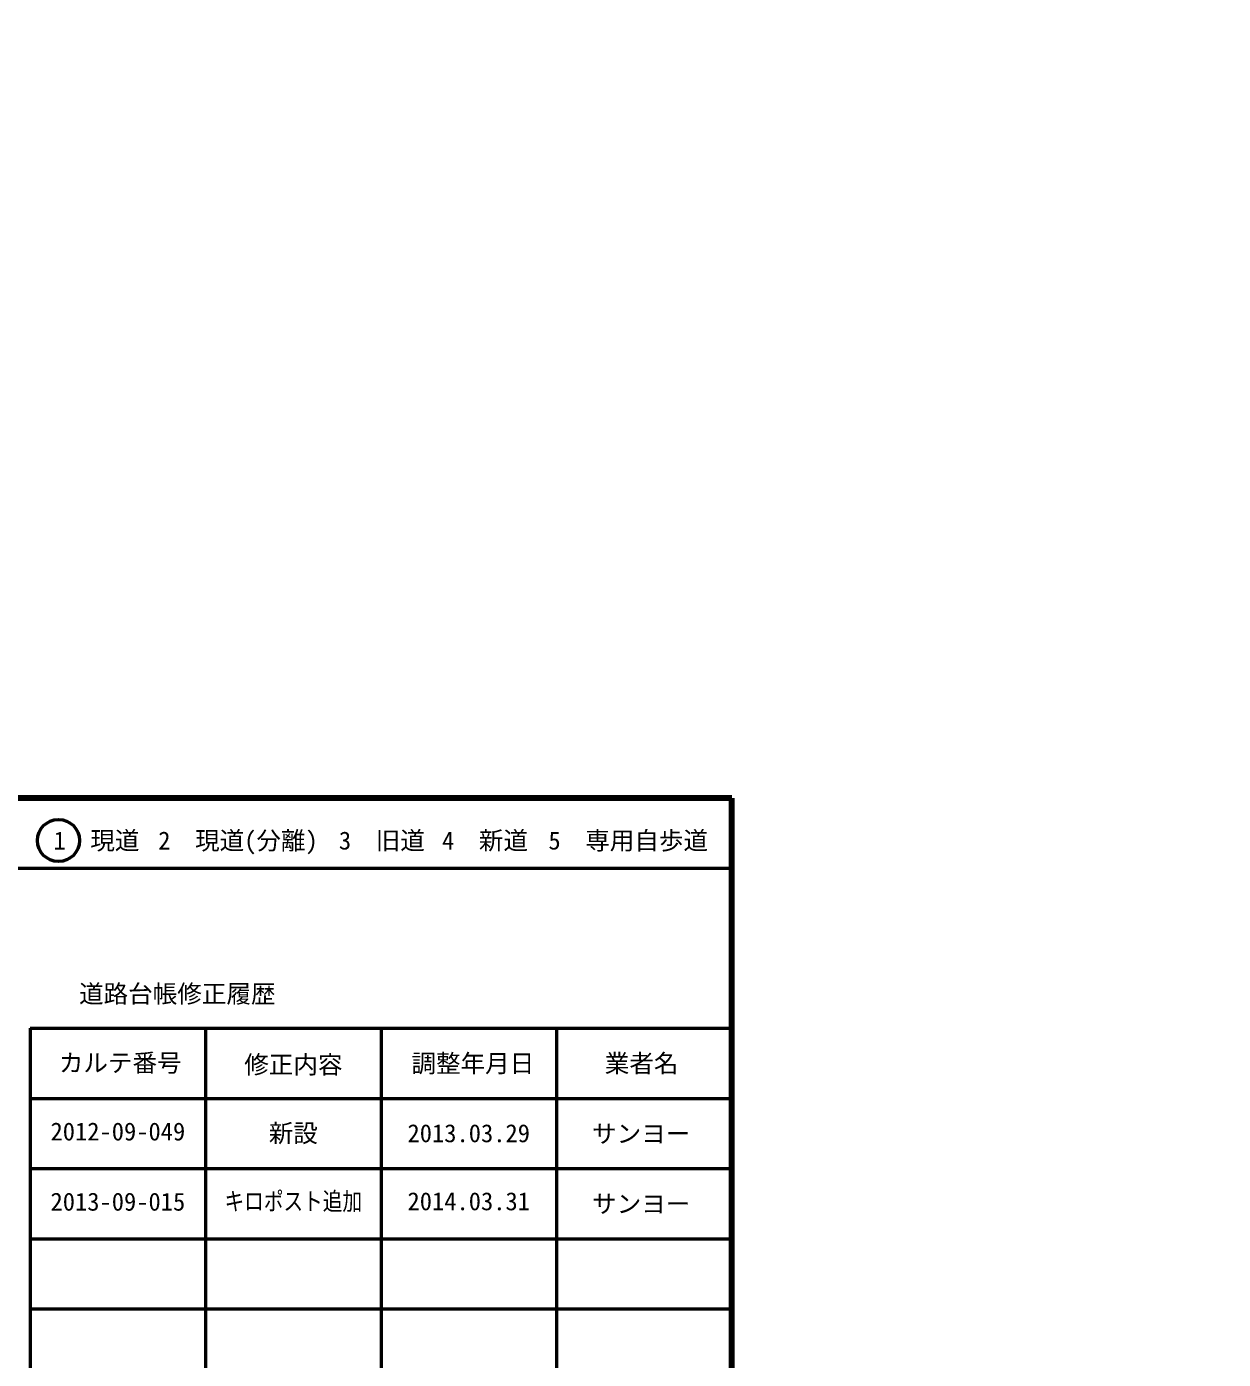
# Model space of a CAD drawing. Units: millimetres, scale not verified. Extents: x -2865935 to 4137865, y -6708483 to 4285906.
# Drawn here: x 579500 to 750038, y 300020 to 489944 of the extents above; entities that cross this region are included whole.
import ezdxf
from ezdxf.enums import TextEntityAlignment as Align

# ---------------------------------------------------------------- set-up
doc = ezdxf.new("R2010")
doc.units = ezdxf.units.MM
doc.header["$LTSCALE"] = 1000
for name, color, linetype, lineweight in [('M-STR-STRC', 7, 'Continuous', 25), ('M-TTL', 7, 'Continuous', 140), ('M-TTL-FRAM', 2, 'Continuous', 50), ('M-TTL-LINE', 7, 'Continuous', 50)]:
    doc.layers.add(name, color=color, linetype=linetype, lineweight=lineweight)
doc.layers.add('M-TTL-TXT', color=7, linetype='Continuous')
doc.styles.add('ＭＳ ゴシック', font='')
doc.styles.get('ＭＳ ゴシック').set_extended_font_data('MS Gothic')

msp = doc.modelspace()

# ---------------------------------------------------------------- linework, layer by layer
at = {"layer": 'M-STR-STRC'}
for centre, radius, start, end in [((314350, 2284006), 2001900, 273.29897, 273.29897), ((314350, 2284006), 2001900, 273.23663, 273.23663), ((314350, 2284006), 2001900, 273.25597, 273.25597), ((314350, 2284006), 2001900, 273.19369, 273.19369), ((314350, 2284006), 2001900, 273.13148, 273.13148), ((314350, 2284006), 2001900, 272.98804, 272.98804), ((314350, 2284006), 2001900, 272.86419, 272.86419), ((314350, 2284006), 2001900, 272.88339, 272.88339), ((314350, 2284006), 2001900, 272.82155, 272.82155), ((314350, 2284006), 2001900, 272.74063, 272.74063), ((314350, 2284006), 2001900, 272.75979, 272.75979), ((314350, 2284006), 2001900, 272.6981, 272.6981), ((314350, 2284006), 2001900, 272.63648, 272.63648), ((314350, 2284006), 2001900, 272.57494, 272.57494), ((314350, 2284006), 1998100, 273.31959, 273.31959), ((314350, 2284006), 1998100, 273.24254, 273.24254), ((314350, 2284006), 1998100, 273.20199, 273.20199), ((314350, 2284006), 1998100, 273.12494, 273.12494), ((314350, 2284006), 1998100, 273.14319, 273.14319), ((314350, 2284006), 1998100, 272.96679, 272.96679), ((314350, 2284006), 1998100, 272.90798, 272.90798), ((314350, 2284006), 1998100, 272.84918, 272.84918), ((314350, 2284006), 1998100, 272.65453, 272.65453), ((314350, 2284006), 1998100, 272.67278, 272.67278), ((314350, 2284006), 1998100, 272.59573, 272.59573), ((314350, 2284006), 1998100, 272.61398, 272.61398), ((314350, 2284006), 1998100, 272.53693, 272.53693), ((314350, 2284006), 1998100, 272.55518, 272.55518), ((314350, 2284006), 1998100, 272.47812, 272.47812), ((314350, 2284006), 1998100, 272.49637, 272.49637), ((314350, 2284006), 1998100, 272.41932, 272.41932), ((323879, 2284379), 1995597, 272.13117, 272.13117)]:
    msp.add_arc(centre, radius, start, end, dxfattribs=at)
at = {"layer": 'M-TTL', "color": 2}
for p, q in [((680000, 380000), (40000, 380000)), ((680000, 20000), (680000, 380000))]:
    msp.add_line(p, q, dxfattribs=at)
at = {"layer": 'M-TTL-FRAM'}
for q in [(580000, 287197), (680000, 347197)]:
    msp.add_line((580000, 347197), q, dxfattribs=at)
at = {"layer": 'M-TTL-LINE'}
for p, q in [((40000, 370000), (680000, 370000)), ((605000, 347197), (605000, 287197)), ((630000, 347197), (630000, 287197)), ((655000, 347197), (655000, 287197)), ((580000, 337197), (680000, 337197)), ((580000, 327197), (680000, 327197)), ((580000, 317197), (680000, 317197)), ((580000, 307197), (680000, 307197))]:
    msp.add_line(p, q, dxfattribs=at)
msp.add_circle((584031, 373958), 3000, dxfattribs=at)

# ---------------------------------------------------------------- texts
at = {"layer": 'M-TTL-TXT', "style": 'ＭＳ ゴシック'}
for s, p in [('1\u3000現道', (589448, 373958)), ('2\u3000現道(分離)', (609619, 373958)), ('3\u3000旧道', (630121, 373958)), ('4\u3000新道', (644824, 373958)), ('5\u3000専用自歩道', (665228, 373958)), ('道路台帳修正履歴', (600968, 352113)), ('カルテ番号', (592839, 342277)), ('調整年月日', (643089, 342197)), ('業者名', (667134, 342197)), ('修正内容', (617509, 342023)), ('新設', (617500, 332245)), ('2013.03.29', (642500, 332245)), ('サンヨー', (667077, 332189)), ('サンヨー', (667077, 322189))]:
    msp.add_text(s, height=2566, dxfattribs=at).set_placement(p, align=Align.MIDDLE_CENTER)
for s, p in [('2012-09-049', (592500, 330439)), ('2013-09-015', (592500, 320439)), ('2014.03.31', (642500, 320495))]:
    msp.add_text(s, height=2566, dxfattribs=at).set_placement(p, align=Align.BOTTOM_CENTER)
at = {"layer": 'M-TTL-TXT', "style": 'ＭＳ ゴシック', "width": 0.8}
msp.add_text('キロポスト追加', height=2566, dxfattribs=at).set_placement((617500, 320495), align=Align.BOTTOM_CENTER)

doc.saveas('drawing.dxf')
